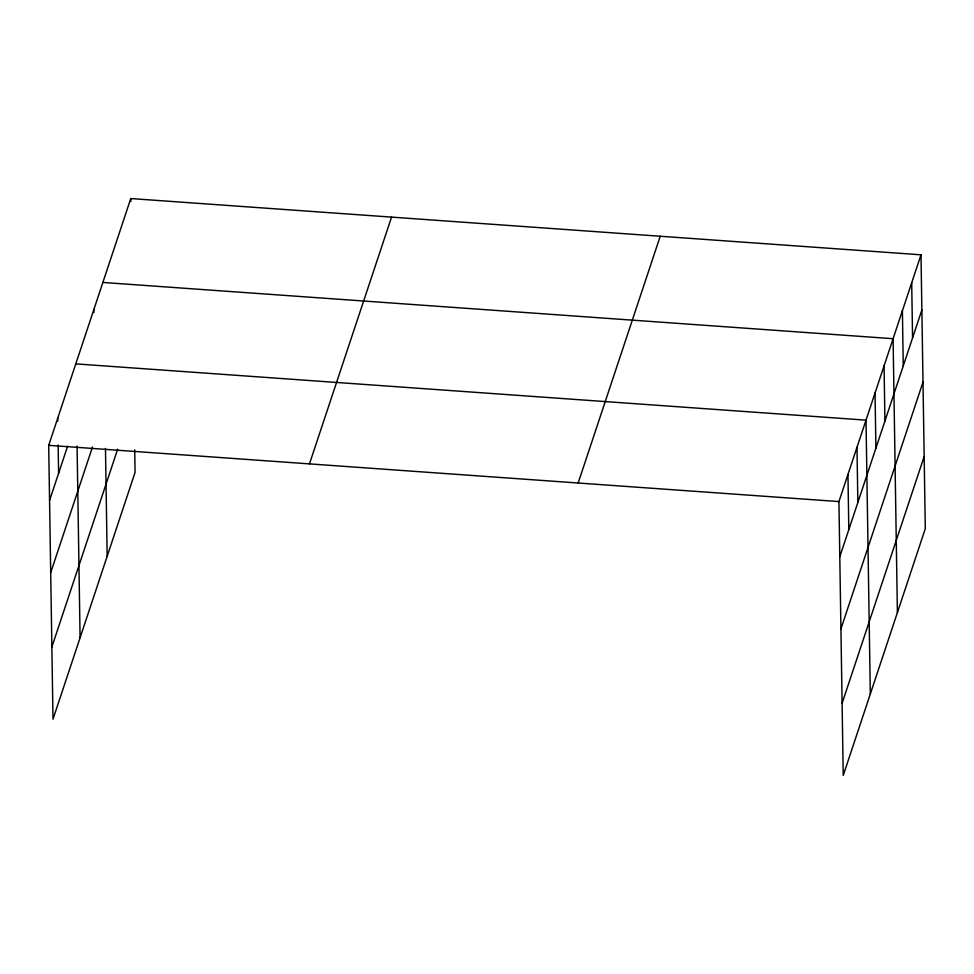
<?xml version="1.0" encoding="UTF-8"?>
<svg xmlns="http://www.w3.org/2000/svg" width="974" height="974" viewBox="0 0 974 974"><rect width="100%" height="100%" fill="white"/><g stroke="black" fill="none" stroke-linecap="round" stroke-linejoin="round"><path stroke-width="1.46" d="M134.716 449.866L135.069 472.427L52.998 719.189L48.7 445.325L130.772 198.55L921.002 254.811L925.3 528.675L843.228 775.45L838.931 501.573L921.002 254.811M49.564 500.478L67.62 446.189M50.697 572.651L92.518 446.932M51.866 647.016L117.659 449.184M309.476 463.88L391.548 217.117M578.154 483.019L660.226 236.244M839.795 556.738L921.867 309.963M840.927 628.912L922.999 382.137M842.096 703.277L924.168 456.502M102.867 282.448L893.097 338.709L897.395 612.585M75.789 363.886L866.008 420.147L870.318 694.024M48.7 445.325L838.931 501.573M911.701 282.777L912.565 337.929M902.399 310.743L903.263 365.895M884.063 365.859L884.928 421.012M875.042 392.997L875.906 448.15M856.986 447.285L857.851 502.438M847.952 474.435L848.817 529.588M130.772 198.55L130.82 201.533M105.472 448.454L107.164 556.324M93.845 309.598L93.881 312.581M77.08 446.104L80.087 637.763M57.734 418.175L57.77 421.158M58.148 445.008L58.598 473.327"/></g></svg>
